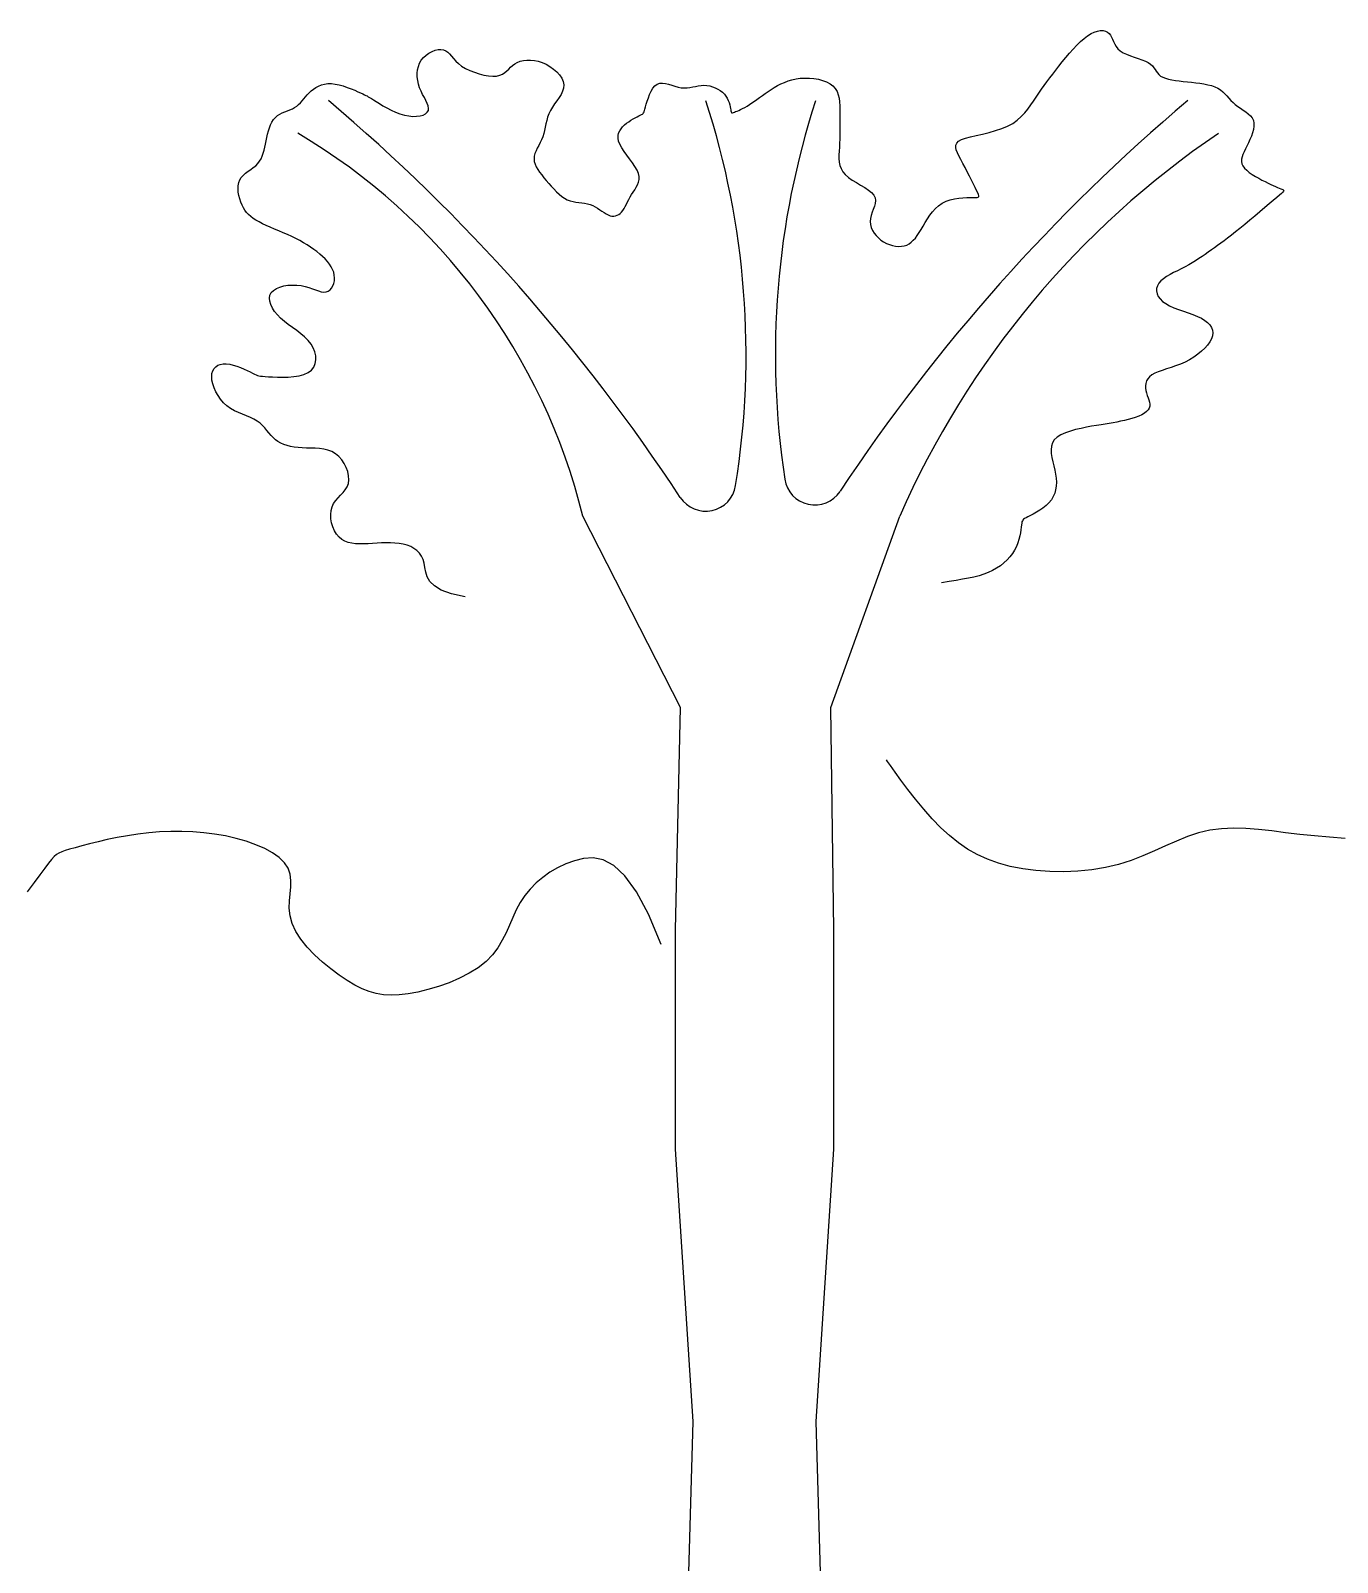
# Model space of a CAD drawing. Header units: millimetres. Extents: x 87938 to 265635, y 330093 to 434310.
# Drawn here: x 131367 to 132916, y 416083 to 417897 of the extents above; entities that cross this region are included whole.
import ezdxf

# ---------------------------------------------------------------- set-up
doc = ezdxf.new("R2010")
doc.units = ezdxf.units.MM

# ---------------------------------------------------------------- blocks, each defined once
blk = doc.blocks.new('A$C1E8B31EC')
for p, q in [((2859.3, 3787.8), (2863.6, 3792.4)), ((2863.6, 3792.4), (2868, 3796.7)), ((2868, 3796.7), (2872.3, 3800.5)), ((2872.3, 3800.5), (2876.5, 3803.7)), ((2876.5, 3803.7), (2880.6, 3806.2)), ((2880.6, 3806.2), (2884.5, 3808)), ((2884.5, 3808), (2888.2, 3809.2)), ((2888.2, 3809.2), (2891.6, 3809.7)), ((2891.6, 3809.7), (2894.8, 3809.7)), ((2894.8, 3809.7), (2897.6, 3809.1)), ((2897.6, 3809.1), (2900.1, 3808)), ((2900.1, 3808), (2902.1, 3806.4)), ((2902.1, 3806.4), (2903.7, 3804.4)), ((2903.7, 3804.4), (2905, 3802)), ((2905, 3802), (2906.2, 3799.4)), ((2906.2, 3799.4), (2907.4, 3796.6)), ((2907.4, 3796.6), (2908.7, 3793.7)), ((2908.7, 3793.7), (2910.4, 3790.9)), ((2084.9, 3771.1), (2086.9, 3774.6)), ((2086.9, 3774.6), (2089.6, 3777.8)), ((2089.6, 3777.8), (2092.6, 3780.6)), ((2092.6, 3780.6), (2096, 3783.1)), ((2096, 3783.1), (2099.6, 3785)), ((2099.6, 3785), (2103.2, 3786.4)), ((2103.2, 3786.4), (2106.8, 3787.3)), ((2106.8, 3787.3), (2110.2, 3787.5)), ((2110.2, 3787.5), (2113.2, 3787.1)), ((2113.2, 3787.1), (2115.9, 3785.9)), ((2115.9, 3785.9), (2118.3, 3784.2)), ((2118.3, 3784.2), (2120.5, 3782)), ((2120.5, 3782), (2122.7, 3779.5)), ((2122.7, 3779.5), (2125.1, 3776.6)), ((2125.1, 3776.6), (2127.7, 3773.6)), ((2127.7, 3773.6), (2130.9, 3770.6)), ((2204.2, 3773.4), (2208, 3774.3)), ((2208, 3774.3), (2212.1, 3774.8)), ((2212.1, 3774.8), (2216.4, 3774.8)), ((2216.4, 3774.8), (2220.9, 3774.4)), ((2220.9, 3774.4), (2225.5, 3773.4)), ((2846.6, 3772.7), (2850.7, 3777.8)), ((2850.7, 3777.8), (2855, 3782.8)), ((2855, 3782.8), (2859.3, 3787.8)), ((2910.4, 3790.9), (2912.5, 3788.2)), ((2912.5, 3788.2), (2915.3, 3785.7)), ((2915.3, 3785.7), (2918.7, 3783.5)), ((2918.7, 3783.5), (2922.8, 3781.6)), ((2922.8, 3781.6), (2927.2, 3779.8)), ((2927.2, 3779.8), (2931.9, 3778.2)), ((2931.9, 3778.2), (2936.5, 3776.7)), ((2936.5, 3776.7), (2940.9, 3775.2)), ((2940.9, 3775.2), (2945, 3773.6)), ((2082, 3759.1), (2082.5, 3763.3)), ((2082.1, 3754.9), (2082, 3759.1)), ((2082.5, 3763.3), (2083.4, 3767.3)), ((2083.4, 3767.3), (2084.9, 3771.1)), ((2130.9, 3770.6), (2134.7, 3767.7)), ((2134.7, 3767.7), (2139.2, 3765)), ((2139.2, 3765), (2144.3, 3762.5)), ((2144.3, 3762.5), (2149.8, 3760.3)), ((2149.8, 3760.3), (2155.5, 3758.5)), ((2155.5, 3758.5), (2161.1, 3757)), ((2161.1, 3757), (2166.6, 3756.1)), ((2166.6, 3756.1), (2171.7, 3755.7)), ((2171.7, 3755.7), (2176.2, 3755.9)), ((2176.2, 3755.9), (2180, 3756.8)), ((2180, 3756.8), (2183.2, 3758.1)), ((2183.2, 3758.1), (2185.9, 3759.9)), ((2185.9, 3759.9), (2188.2, 3761.9)), ((2188.2, 3761.9), (2190.5, 3764.1)), ((2190.5, 3764.1), (2192.7, 3766.3)), ((2192.7, 3766.3), (2195, 3768.5)), ((2195, 3768.5), (2197.7, 3770.5)), ((2197.7, 3770.5), (2200.7, 3772.1)), ((2200.7, 3772.1), (2204.2, 3773.4)), ((2225.5, 3773.4), (2230.2, 3771.8)), ((2230.2, 3771.8), (2234.8, 3769.8)), ((2234.8, 3769.8), (2239.3, 3767.2)), ((2239.3, 3767.2), (2243.6, 3764.1)), ((2243.6, 3764.1), (2247.4, 3760.8)), ((2247.4, 3760.8), (2250.7, 3757.2)), ((2250.7, 3757.2), (2253.3, 3753.4)), ((2831.7, 3753.6), (2835.2, 3758.2)), ((2835.2, 3758.2), (2838.8, 3762.9)), ((2838.8, 3762.9), (2842.6, 3767.7)), ((2842.6, 3767.7), (2846.6, 3772.7)), ((2945, 3773.6), (2948.5, 3771.8)), ((2948.5, 3771.8), (2951.2, 3769.9)), ((2951.2, 3769.9), (2953.4, 3767.9)), ((2953.4, 3767.9), (2955.1, 3765.8)), ((2955.1, 3765.8), (2956.5, 3763.6)), ((2956.5, 3763.6), (2957.9, 3761.5)), ((2957.9, 3761.5), (2959.3, 3759.5)), ((2959.3, 3759.5), (2960.9, 3757.6)), ((2960.9, 3757.6), (2963, 3755.9)), ((2963, 3755.9), (2965.6, 3754.5)), ((1954.1, 3735.9), (1956.5, 3738.2)), ((1956.5, 3738.2), (1959.2, 3740.3)), ((1959.2, 3740.3), (1962, 3742.3)), ((1962, 3742.3), (1965.2, 3744)), ((1965.2, 3744), (1968.5, 3745.4)), ((1968.5, 3745.4), (1972.2, 3746.4)), ((1972.2, 3746.4), (1976.1, 3746.9)), ((1976.1, 3746.9), (1980.4, 3747)), ((1980.4, 3747), (1984.9, 3746.4)), ((1984.9, 3746.4), (1989.7, 3745.4)), ((1989.7, 3745.4), (1994.5, 3744.1)), ((1994.5, 3744.1), (1999.2, 3742.5)), ((1999.2, 3742.5), (2003.8, 3740.7)), ((2003.8, 3740.7), (2008, 3739)), ((2008, 3739), (2011.8, 3737.3)), ((2011.8, 3737.3), (2015, 3735.9)), ((2082.6, 3750.6), (2082.1, 3754.9)), ((2083.5, 3746.3), (2082.6, 3750.6)), ((2084.9, 3742.1), (2083.5, 3746.3)), ((2086.6, 3738), (2084.9, 3742.1)), ((2088.5, 3734.1), (2086.6, 3738)), ((2254.4, 3737.9), (2252.5, 3734.1)), ((2253.3, 3753.4), (2255, 3749.5)), ((2255.5, 3741.7), (2254.4, 3737.9)), ((2255, 3749.5), (2255.8, 3745.6)), ((2255.8, 3745.6), (2255.5, 3741.7)), ((2357.5, 3734.1), (2359.3, 3737.9)), ((2359.3, 3737.9), (2361.4, 3741.4)), ((2361.4, 3741.4), (2363.8, 3744.2)), ((2363.8, 3744.2), (2366.5, 3746.3)), ((2366.5, 3746.3), (2369.5, 3747.3)), ((2369.5, 3747.3), (2372.8, 3747.6)), ((2372.8, 3747.6), (2376.3, 3747.1)), ((2376.3, 3747.1), (2379.9, 3746.3)), ((2379.9, 3746.3), (2383.7, 3745.1)), ((2383.7, 3745.1), (2387.4, 3743.9)), ((2387.4, 3743.9), (2391.2, 3742.9)), ((2391.2, 3742.9), (2394.9, 3742.1)), ((2394.9, 3742.1), (2398.5, 3741.8)), ((2398.5, 3741.8), (2401.9, 3742)), ((2401.9, 3742), (2405.3, 3742.4)), ((2405.3, 3742.4), (2408.6, 3743)), ((2408.6, 3743), (2411.9, 3743.6)), ((2411.9, 3743.6), (2415.2, 3744.3)), ((2415.2, 3744.3), (2418.5, 3744.7)), ((2418.5, 3744.7), (2421.9, 3744.9)), ((2421.9, 3744.9), (2425.3, 3744.7)), ((2425.3, 3744.7), (2428.7, 3744.1)), ((2428.7, 3744.1), (2432, 3743.2)), ((2432, 3743.2), (2435.3, 3742)), ((2435.3, 3742), (2438.4, 3740.5)), ((2438.4, 3740.5), (2441.2, 3738.8)), ((2441.2, 3738.8), (2443.8, 3736.7)), ((2494.4, 3735.3), (2497.9, 3737.7)), ((2497.9, 3737.7), (2501.4, 3740)), ((2501.4, 3740), (2505.1, 3742.3)), ((2505.1, 3742.3), (2509, 3744.5)), ((2509, 3744.5), (2513, 3746.6)), ((2513, 3746.6), (2517.2, 3748.4)), ((2517.2, 3748.4), (2521.6, 3750.1)), ((2521.6, 3750.1), (2526.2, 3751.4)), ((2526.2, 3751.4), (2531, 3752.5)), ((2531, 3752.5), (2536, 3753.2)), ((2536, 3753.2), (2541.3, 3753.5)), ((2541.3, 3753.5), (2546.8, 3753.4)), ((2546.8, 3753.4), (2552.2, 3752.9)), ((2552.2, 3752.9), (2557.5, 3752.1)), ((2557.5, 3752.1), (2562.5, 3750.7)), ((2562.5, 3750.7), (2567.2, 3749)), ((2567.2, 3749), (2571.3, 3746.8)), ((2571.3, 3746.8), (2574.8, 3744.2)), ((2574.8, 3744.2), (2577.5, 3741.1)), ((2577.5, 3741.1), (2579.6, 3737.6)), ((2579.6, 3737.6), (2581.1, 3733.8)), ((2818.7, 3735.7), (2821.9, 3740.2)), ((2821.9, 3740.2), (2825.1, 3744.7)), ((2825.1, 3744.7), (2828.3, 3749.1)), ((2828.3, 3749.1), (2831.7, 3753.6)), ((2965.6, 3754.5), (2968.8, 3753.3)), ((2968.8, 3753.3), (2972.3, 3752.3)), ((2972.3, 3752.3), (2976.3, 3751.4)), ((2976.3, 3751.4), (2980.6, 3750.7)), ((2980.6, 3750.7), (2985.2, 3750.1)), ((2985.2, 3750.1), (2989.9, 3749.6)), ((2989.9, 3749.6), (2994.8, 3749)), ((2994.8, 3749), (2999.8, 3748.5)), ((2999.8, 3748.5), (3004.7, 3747.9)), ((3004.7, 3747.9), (3009.6, 3747.3)), ((3009.6, 3747.3), (3014.4, 3746.5)), ((3014.4, 3746.5), (3018.9, 3745.6)), ((3018.9, 3745.6), (3023.2, 3744.5)), ((3023.2, 3744.5), (3027.2, 3743.1)), ((3027.2, 3743.1), (3030.8, 3741.4)), ((3030.8, 3741.4), (3034, 3739.5)), ((3034, 3739.5), (3036.8, 3737.2)), ((1936.8, 3718.6), (1939.3, 3720.3)), ((1939.3, 3720.3), (1941.5, 3722.2)), ((1941.5, 3722.2), (1943.7, 3724.3)), ((1943.7, 3724.3), (1945.7, 3726.5)), ((1945.7, 3726.5), (1947.7, 3728.8)), ((1947.7, 3728.8), (1949.7, 3731.1)), ((1949.7, 3731.1), (1951.8, 3733.5)), ((1951.8, 3733.5), (1954.1, 3735.9)), ((2015, 3735.9), (2017.5, 3734.7)), ((2017.5, 3734.7), (2019.5, 3733.8)), ((2019.5, 3733.8), (2021.1, 3733)), ((2021.1, 3733), (2022.6, 3732.3)), ((2022.6, 3732.3), (2024.1, 3731.4)), ((2024.1, 3731.4), (2025.7, 3730.4)), ((2025.7, 3730.4), (2027.7, 3729.2)), ((2027.7, 3729.2), (2030.2, 3727.6)), ((2030.2, 3727.6), (2033.4, 3725.6)), ((2033.4, 3725.6), (2037.2, 3723.2)), ((2037.2, 3723.2), (2041.5, 3720.7)), ((2041.5, 3720.7), (2046.2, 3718.1)), ((2090.5, 3730.4), (2088.5, 3734.1)), ((2092.4, 3726.8), (2090.5, 3730.4)), ((2094, 3723.5), (2092.4, 3726.8)), ((2095.1, 3720.4), (2094, 3723.5)), ((2095.6, 3717.6), (2095.1, 3720.4)), ((2244.8, 3722.8), (2242.2, 3719)), ((2247.5, 3726.6), (2244.8, 3722.8)), ((2250.2, 3730.4), (2247.5, 3726.6)), ((2252.5, 3734.1), (2250.2, 3730.4)), ((2352, 3716.8), (2352.7, 3719.3)), ((2352.7, 3719.3), (2353.5, 3722.5)), ((2353.5, 3722.5), (2354.6, 3726.1)), ((2354.6, 3726.1), (2356, 3730.1)), ((2356, 3730.1), (2357.5, 3734.1)), ((2443.8, 3736.7), (2446.1, 3734.5)), ((2446.1, 3734.5), (2448, 3732.1)), ((2448, 3732.1), (2449.5, 3729.5)), ((2449.5, 3729.5), (2450.7, 3727)), ((2450.7, 3727), (2451.7, 3724.4)), ((2451.7, 3724.4), (2452.4, 3721.9)), ((2452.4, 3721.9), (2453, 3719.6)), ((2453, 3719.6), (2453.4, 3717.6)), ((2470.3, 3718.8), (2473, 3720.3)), ((2473, 3720.3), (2475.8, 3722.1)), ((2475.8, 3722.1), (2478.7, 3724)), ((2478.7, 3724), (2481.7, 3726)), ((2481.7, 3726), (2484.7, 3728.2)), ((2484.7, 3728.2), (2487.9, 3730.5)), ((2487.9, 3730.5), (2491.1, 3732.9)), ((2491.1, 3732.9), (2494.4, 3735.3)), ((2581.1, 3733.8), (2582.1, 3729.7)), ((2582.1, 3729.7), (2582.7, 3725.3)), ((2582.7, 3725.3), (2583, 3720.7)), ((2583, 3720.7), (2583.1, 3715.9)), ((2805.8, 3716.8), (2809.2, 3721.6)), ((2809.2, 3721.6), (2812.5, 3726.3)), ((2812.5, 3726.3), (2815.6, 3731)), ((2815.6, 3731), (2818.7, 3735.7)), ((3036.8, 3737.2), (3039.3, 3734.8)), ((3039.3, 3734.8), (3041.7, 3732.3)), ((3041.7, 3732.3), (3044, 3729.6)), ((3044, 3729.6), (3046.4, 3727)), ((3046.4, 3727), (3048.9, 3724.5)), ((3048.9, 3724.5), (3051.6, 3722.1)), ((3051.6, 3722.1), (3054.6, 3719.8)), ((3054.6, 3719.8), (3057.7, 3717.7)), ((1908.3, 3698.1), (1909.9, 3701.4)), ((1909.9, 3701.4), (1911.8, 3704.3)), ((1911.8, 3704.3), (1914, 3706.8)), ((1914, 3706.8), (1916.4, 3709)), ((1916.4, 3709), (1919.2, 3710.7)), ((1919.2, 3710.7), (1922.1, 3712.2)), ((1922.1, 3712.2), (1925.1, 3713.5)), ((1925.1, 3713.5), (1928.2, 3714.7)), ((1928.2, 3714.7), (1931.2, 3715.9)), ((1931.2, 3715.9), (1934.1, 3717.2)), ((1934.1, 3717.2), (1936.8, 3718.6)), ((2046.2, 3718.1), (2051.2, 3715.5)), ((2051.2, 3715.5), (2056.4, 3713.2)), ((2056.4, 3713.2), (2061.6, 3711.2)), ((2061.6, 3711.2), (2066.9, 3709.6)), ((2066.9, 3709.6), (2072, 3708.6)), ((2072, 3708.6), (2076.9, 3708.1)), ((2076.9, 3708.1), (2081.4, 3708.2)), ((2081.4, 3708.2), (2085.5, 3708.7)), ((2085.5, 3708.7), (2089, 3709.7)), ((2089, 3709.7), (2091.9, 3711.2)), ((2091.9, 3711.2), (2094, 3713)), ((2094, 3713), (2095.3, 3715.1)), ((2095.3, 3715.1), (2095.6, 3717.6)), ((2235.5, 3703.3), (2234.6, 3699.3)), ((2236.6, 3707.3), (2235.5, 3703.3)), ((2238, 3711.2), (2236.6, 3707.3)), ((2239.9, 3715.1), (2238, 3711.2)), ((2242.2, 3719), (2239.9, 3715.1)), ((2330.2, 3699.9), (2332.7, 3701.7)), ((2332.7, 3701.7), (2335.3, 3703.5)), ((2335.3, 3703.5), (2337.9, 3705)), ((2337.9, 3705), (2340.3, 3706.4)), ((2340.3, 3706.4), (2342.6, 3707.7)), ((2342.6, 3707.7), (2344.7, 3708.7)), ((2344.7, 3708.7), (2346.4, 3709.6)), ((2346.4, 3709.6), (2347.8, 3710.3)), ((2347.8, 3710.3), (2348.9, 3710.9)), ((2348.9, 3710.9), (2349.7, 3711.6)), ((2349.7, 3711.6), (2350.3, 3712.4)), ((2350.3, 3712.4), (2350.9, 3713.4)), ((2350.9, 3713.4), (2351.4, 3714.9)), ((2351.4, 3714.9), (2352, 3716.8)), ((2453.4, 3717.6), (2453.7, 3715.8)), ((2453.7, 3715.8), (2453.9, 3714.5)), ((2453.9, 3714.5), (2454.2, 3713.5)), ((2454.2, 3713.5), (2454.4, 3712.8)), ((2454.4, 3712.8), (2454.7, 3712.4)), ((2454.7, 3712.4), (2455.2, 3712.2)), ((2455.2, 3712.2), (2455.8, 3712.3)), ((2455.8, 3712.3), (2456.7, 3712.6)), ((2456.7, 3712.6), (2457.9, 3713.1)), ((2457.9, 3713.1), (2459.3, 3713.7)), ((2459.3, 3713.7), (2461.1, 3714.4)), ((2461.1, 3714.4), (2463.1, 3715.2)), ((2463.1, 3715.2), (2465.3, 3716.3)), ((2465.3, 3716.3), (2467.7, 3717.5)), ((2467.7, 3717.5), (2470.3, 3718.8)), ((2583.1, 3715.9), (2583.1, 3711)), ((2583.1, 3711), (2583.1, 3706)), ((2583.1, 3706), (2583.1, 3701)), ((2583.1, 3701), (2583.1, 3696)), ((2787.8, 3699.8), (2793.1, 3703.6)), ((2793.1, 3703.6), (2797.8, 3707.8)), ((2797.8, 3707.8), (2802, 3712.2)), ((2802, 3712.2), (2805.8, 3716.8)), ((3057.7, 3717.7), (3061, 3715.6)), ((3061, 3715.6), (3064.1, 3713.5)), ((3064.1, 3713.5), (3067, 3711.3)), ((3067, 3711.3), (3069.6, 3708.9)), ((3069.6, 3708.9), (3071.6, 3706.3)), ((3071.6, 3706.3), (3073, 3703.4)), ((3073, 3703.4), (3073.7, 3700.1)), ((1902.9, 3679.2), (1903.7, 3683.1)), ((1903.7, 3683.1), (1904.6, 3687)), ((1904.6, 3687), (1905.7, 3690.9)), ((1905.7, 3690.9), (1906.9, 3694.6)), ((1906.9, 3694.6), (1908.3, 3698.1)), ((2230.9, 3684), (2229.4, 3680.5)), ((2232, 3687.7), (2230.9, 3684)), ((2233, 3691.5), (2232, 3687.7)), ((2233.8, 3695.4), (2233, 3691.5)), ((2234.6, 3699.3), (2233.8, 3695.4)), ((2320.2, 3685.4), (2320.8, 3688.3)), ((2320.2, 3682.2), (2320.2, 3685.4)), ((2320.8, 3688.3), (2322, 3690.9)), ((2322, 3690.9), (2323.6, 3693.4)), ((2323.6, 3693.4), (2325.5, 3695.7)), ((2325.5, 3695.7), (2327.8, 3697.9)), ((2327.8, 3697.9), (2330.2, 3699.9)), ((2582.9, 3686.1), (2582.8, 3681.1)), ((2583, 3691), (2582.9, 3686.1)), ((2583.1, 3696), (2583, 3691)), ((2731.9, 3682.3), (2737.8, 3683.9)), ((2737.8, 3683.9), (2744.6, 3685.5)), ((2744.6, 3685.5), (2752, 3687.2)), ((2752, 3687.2), (2759.7, 3689.1)), ((2759.7, 3689.1), (2767.4, 3691.2)), ((2767.4, 3691.2), (2774.8, 3693.6)), ((2774.8, 3693.6), (2781.7, 3696.5)), ((2781.7, 3696.5), (2787.8, 3699.8)), ((3070.7, 3684.7), (3069, 3680.6)), ((3072.1, 3688.7), (3070.7, 3684.7)), ((3073.1, 3692.7), (3072.1, 3688.7)), ((3073.7, 3696.5), (3073.1, 3692.7)), ((3073.7, 3700.1), (3073.7, 3696.5)), ((1899.6, 3664.4), (1900.5, 3667.9)), ((1900.5, 3667.9), (1901.4, 3671.6)), ((1901.4, 3671.6), (1902.1, 3675.3)), ((1902.1, 3675.3), (1902.9, 3679.2)), ((2222.9, 3667.2), (2221.6, 3664)), ((2224.4, 3670.4), (2222.9, 3667.2)), ((2226.1, 3673.6), (2224.4, 3670.4)), ((2227.8, 3677), (2226.1, 3673.6)), ((2229.4, 3680.5), (2227.8, 3677)), ((2320.8, 3678.8), (2320.2, 3682.2)), ((2322.2, 3675), (2320.8, 3678.8)), ((2324.4, 3671), (2322.2, 3675)), ((2327.2, 3666.7), (2324.4, 3671)), ((2330.4, 3662.3), (2327.2, 3666.7)), ((2582.1, 3667), (2581.9, 3662.5)), ((2582.4, 3671.6), (2582.1, 3667)), ((2582.6, 3676.3), (2582.4, 3671.6)), ((2582.8, 3681.1), (2582.6, 3676.3)), ((2720.2, 3671.4), (2720.3, 3674.1)), ((2720.9, 3668.4), (2720.2, 3671.4)), ((2720.3, 3674.1), (2721.4, 3676.5)), ((2722.3, 3665), (2720.9, 3668.4)), ((2721.4, 3676.5), (2723.6, 3678.7)), ((2724.1, 3661.2), (2722.3, 3665)), ((2723.6, 3678.7), (2727, 3680.6)), ((2727, 3680.6), (2731.9, 3682.3)), ((3062, 3666.2), (3060.7, 3663.1)), ((3063.6, 3669.5), (3062, 3666.2)), ((3065.4, 3673), (3063.6, 3669.5)), ((3067.2, 3676.7), (3065.4, 3673)), ((3069, 3680.6), (3067.2, 3676.7)), ((1884.8, 3645.2), (1887.8, 3647.4)), ((1887.8, 3647.4), (1890.7, 3649.7)), ((1890.7, 3649.7), (1893.2, 3652.2)), ((1893.2, 3652.2), (1895.3, 3654.9)), ((1895.3, 3654.9), (1897, 3657.9)), ((1897, 3657.9), (1898.4, 3661.1)), ((1898.4, 3661.1), (1899.6, 3664.4)), ((2220.8, 3660.9), (2220.5, 3657.7)), ((2220.5, 3657.7), (2220.8, 3654.6)), ((2221.6, 3664), (2220.8, 3660.9)), ((2220.8, 3654.6), (2221.7, 3651.5)), ((2221.7, 3651.5), (2223.1, 3648.4)), ((2223.1, 3648.4), (2224.9, 3645.2)), ((2333.8, 3657.7), (2330.4, 3662.3)), ((2337.1, 3653.2), (2333.8, 3657.7)), ((2340.1, 3648.8), (2337.1, 3653.2)), ((2342.6, 3644.5), (2340.1, 3648.8)), ((2581.9, 3662.5), (2581.9, 3658.2)), ((2581.9, 3658.2), (2582.2, 3654)), ((2582.2, 3654), (2583, 3650)), ((2583, 3650), (2584.4, 3646.2)), ((2726.3, 3657.1), (2724.1, 3661.2)), ((2728.8, 3652.4), (2726.3, 3657.1)), ((2731.3, 3647.5), (2728.8, 3652.4)), ((2733.9, 3642.5), (2731.3, 3647.5)), ((3059, 3657.4), (3058.9, 3654.7)), ((3058.9, 3654.7), (3059.4, 3652)), ((3059.6, 3660.2), (3059, 3657.4)), ((3059.4, 3652), (3060.6, 3649.5)), ((3060.7, 3663.1), (3059.6, 3660.2)), ((3060.6, 3649.5), (3062.5, 3646.9)), ((3062.5, 3646.9), (3065.1, 3644.3)), ((1869.8, 3626), (1870.5, 3629.6)), ((1870.5, 3629.6), (1871.7, 3632.9)), ((1871.7, 3632.9), (1873.6, 3635.8)), ((1873.6, 3635.8), (1876, 3638.4)), ((1876, 3638.4), (1878.7, 3640.8)), ((1878.7, 3640.8), (1881.7, 3643.1)), ((1881.7, 3643.1), (1884.8, 3645.2)), ((2224.9, 3645.2), (2227.1, 3642)), ((2227.1, 3642), (2229.6, 3638.8)), ((2229.6, 3638.8), (2232.2, 3635.5)), ((2232.2, 3635.5), (2235, 3632.2)), ((2235, 3632.2), (2237.9, 3628.8)), ((2237.9, 3628.8), (2240.9, 3625.4)), ((2344.4, 3640.5), (2342.6, 3644.5)), ((2343.3, 3627), (2344.5, 3630)), ((2345.2, 3636.7), (2344.4, 3640.5)), ((2344.5, 3630), (2345.2, 3633.3)), ((2345.2, 3633.3), (2345.2, 3636.7)), ((2584.4, 3646.2), (2586.4, 3642.5)), ((2586.4, 3642.5), (2589.3, 3639.1)), ((2589.3, 3639.1), (2593.1, 3635.8)), ((2593.1, 3635.8), (2597.6, 3632.7)), ((2597.6, 3632.7), (2602.6, 3629.7)), ((2602.6, 3629.7), (2607.6, 3626.7)), ((2736.5, 3637.4), (2733.9, 3642.5)), ((2738.9, 3632.6), (2736.5, 3637.4)), ((2741.2, 3628), (2738.9, 3632.6)), ((3065.1, 3644.3), (3068.2, 3641.8)), ((3068.2, 3641.8), (3071.6, 3639.3)), ((3071.6, 3639.3), (3075.4, 3637)), ((3075.4, 3637), (3079.3, 3634.8)), ((3079.3, 3634.8), (3083.1, 3632.7)), ((3083.1, 3632.7), (3086.9, 3630.8)), ((3086.9, 3630.8), (3090.4, 3629.1)), ((3090.4, 3629.1), (3093.6, 3627.5)), ((1869.7, 3622.2), (1869.8, 3626)), ((1870, 3618.2), (1869.7, 3622.2)), ((1870.7, 3614.3), (1870, 3618.2)), ((1871.7, 3610.4), (1870.7, 3614.3)), ((1873, 3606.6), (1871.7, 3610.4)), ((2240.9, 3625.4), (2243.9, 3622.1)), ((2243.9, 3622.1), (2247, 3618.9)), ((2247, 3618.9), (2250.1, 3616)), ((2250.1, 3616), (2253.3, 3613.4)), ((2253.3, 3613.4), (2256.6, 3611.1)), ((2256.6, 3611.1), (2259.9, 3609.3)), ((2332.8, 3609.8), (2334.3, 3612.7)), ((2334.3, 3612.7), (2336.1, 3615.6)), ((2336.1, 3615.6), (2338, 3618.4)), ((2338, 3618.4), (2339.9, 3621.2)), ((2339.9, 3621.2), (2341.7, 3624.1)), ((2341.7, 3624.1), (2343.3, 3627)), ((2607.6, 3626.7), (2612.4, 3623.8)), ((2612.4, 3623.8), (2616.9, 3620.9)), ((2616.9, 3620.9), (2620.6, 3617.9)), ((2620.6, 3617.9), (2623.2, 3614.9)), ((2623.2, 3614.9), (2624.7, 3611.7)), ((2624.7, 3611.7), (2625.1, 3608.4)), ((2713.7, 3609.2), (2718.8, 3610.4)), ((2718.8, 3610.4), (2723.8, 3611.2)), ((2723.8, 3611.2), (2728.7, 3611.7)), ((2728.7, 3611.7), (2733.3, 3612)), ((2733.3, 3612), (2737.4, 3612.1)), ((2737.4, 3612.1), (2740.9, 3612.1)), ((2740.9, 3612.1), (2743.6, 3612.1)), ((2743.3, 3623.9), (2741.2, 3628)), ((2745, 3620.4), (2743.3, 3623.9)), ((2743.6, 3612.1), (2745.6, 3612.2)), ((2746.4, 3617.7), (2745, 3620.4)), ((2745.6, 3612.2), (2746.9, 3612.5)), ((2747.3, 3615.6), (2746.4, 3617.7)), ((2746.9, 3612.5), (2747.6, 3613.1)), ((2747.7, 3614.1), (2747.3, 3615.6)), ((2747.6, 3613.1), (2747.7, 3614.1)), ((3093.6, 3627.5), (3096.6, 3626.2)), ((3096.6, 3626.2), (3099.2, 3625)), ((3100.7, 3612.1), (3096.6, 3608.6)), ((3099.2, 3625), (3101.6, 3624)), ((3103.9, 3614.9), (3100.7, 3612.1)), ((3101.6, 3624), (3103.7, 3623.1)), ((3103.7, 3623.1), (3105.5, 3622.4)), ((3106.2, 3616.9), (3103.9, 3614.9)), ((3105.5, 3622.4), (3106.9, 3621.8)), ((3107.8, 3618.5), (3106.2, 3616.9)), ((3106.9, 3621.8), (3108.1, 3621.3)), ((3108.7, 3619.5), (3107.8, 3618.5)), ((3108.1, 3621.3), (3108.8, 3620.9)), ((3109, 3620.3), (3108.7, 3619.5)), ((3108.8, 3620.9), (3109, 3620.3)), ((1874.5, 3603.1), (1873, 3606.6)), ((1876.1, 3599.9), (1874.5, 3603.1)), ((1877.9, 3597), (1876.1, 3599.9)), ((1879.9, 3594.3), (1877.9, 3597)), ((1882.2, 3591.8), (1879.9, 3594.3)), ((2259.9, 3609.3), (2263.3, 3608)), ((2263.3, 3608), (2266.8, 3607.1)), ((2266.8, 3607.1), (2270.2, 3606.5)), ((2270.2, 3606.5), (2273.7, 3606.1)), ((2273.7, 3606.1), (2277.1, 3605.7)), ((2277.1, 3605.7), (2280.5, 3605.3)), ((2280.5, 3605.3), (2283.8, 3604.7)), ((2283.8, 3604.7), (2286.9, 3603.8)), ((2286.9, 3603.8), (2290, 3602.6)), ((2290, 3602.6), (2292.9, 3601.1)), ((2292.9, 3601.1), (2295.7, 3599.4)), ((2295.7, 3599.4), (2298.4, 3597.6)), ((2298.4, 3597.6), (2301, 3595.8)), ((2301, 3595.8), (2303.6, 3594.1)), ((2303.6, 3594.1), (2306, 3592.6)), ((2306, 3592.6), (2308.4, 3591.4)), ((2320.9, 3591.8), (2322.7, 3593.2)), ((2322.7, 3593.2), (2324.3, 3594.8)), ((2324.3, 3594.8), (2325.8, 3596.8)), ((2325.8, 3596.8), (2327.2, 3599)), ((2327.2, 3599), (2328.6, 3601.5)), ((2328.6, 3601.5), (2329.9, 3604.2)), ((2329.9, 3604.2), (2331.3, 3606.9)), ((2331.3, 3606.9), (2332.8, 3609.8)), ((2621.1, 3594.5), (2619.9, 3590.8)), ((2622.5, 3598), (2621.1, 3594.5)), ((2623.8, 3601.6), (2622.5, 3598)), ((2624.7, 3605), (2623.8, 3601.6)), ((2625.1, 3608.4), (2624.7, 3605)), ((2689.7, 3590.9), (2692.8, 3595)), ((2692.8, 3595), (2696.2, 3598.9)), ((2696.2, 3598.9), (2700, 3602.3)), ((2700, 3602.3), (2704.2, 3605.2)), ((2704.2, 3605.2), (2708.8, 3607.5)), ((2708.8, 3607.5), (2713.7, 3609.2)), ((3080.7, 3595.1), (3074.7, 3590)), ((3086.5, 3600), (3080.7, 3595.1)), ((3091.8, 3604.5), (3086.5, 3600)), ((3096.6, 3608.6), (3091.8, 3604.5)), ((1884.8, 3589.5), (1882.2, 3591.8)), ((1887.6, 3587.3), (1884.8, 3589.5)), ((1890.9, 3585.1), (1887.6, 3587.3)), ((1894.6, 3583.1), (1890.9, 3585.1)), ((1898.7, 3581), (1894.6, 3583.1)), ((1903.2, 3578.9), (1898.7, 3581)), ((1907.9, 3576.8), (1903.2, 3578.9)), ((1912.9, 3574.7), (1907.9, 3576.8)), ((1918, 3572.5), (1912.9, 3574.7)), ((2308.4, 3591.4), (2310.7, 3590.5)), ((2310.7, 3590.5), (2312.9, 3590.1)), ((2312.9, 3590.1), (2315.1, 3590)), ((2315.1, 3590), (2317.1, 3590.2)), ((2317.1, 3590.2), (2319.1, 3590.9)), ((2319.1, 3590.9), (2320.9, 3591.8)), ((2619.1, 3587.2), (2618.9, 3583.6)), ((2618.9, 3583.6), (2619.3, 3580)), ((2619.9, 3590.8), (2619.1, 3587.2)), ((2619.3, 3580), (2620.2, 3576.5)), ((2620.2, 3576.5), (2621.7, 3573.1)), ((2677, 3570.4), (2679.3, 3574.1)), ((2679.3, 3574.1), (2681.7, 3578.1)), ((2681.7, 3578.1), (2684.2, 3582.3)), ((2684.2, 3582.3), (2686.8, 3586.7)), ((2686.8, 3586.7), (2689.7, 3590.9)), ((3057.1, 3575.5), (3051.9, 3571.3)), ((3062.8, 3580.1), (3057.1, 3575.5)), ((3068.7, 3585), (3062.8, 3580.1)), ((3074.7, 3590), (3068.7, 3585)), ((1923.2, 3570.3), (1918, 3572.5)), ((1928.3, 3568.1), (1923.2, 3570.3)), ((1933.3, 3565.8), (1928.3, 3568.1)), ((1938.2, 3563.4), (1933.3, 3565.8)), ((1942.8, 3561), (1938.2, 3563.4)), ((1947.2, 3558.5), (1942.8, 3561)), ((1951.5, 3555.9), (1947.2, 3558.5)), ((1955.5, 3553.3), (1951.5, 3555.9)), ((2621.7, 3573.1), (2623.6, 3569.9)), ((2623.6, 3569.9), (2625.9, 3566.9)), ((2625.9, 3566.9), (2628.6, 3564.1)), ((2628.6, 3564.1), (2631.5, 3561.6)), ((2631.5, 3561.6), (2634.8, 3559.5)), ((2634.8, 3559.5), (2638.2, 3557.6)), ((2638.2, 3557.6), (2641.8, 3556.2)), ((2641.8, 3556.2), (2645.4, 3555.1)), ((2662.2, 3555.7), (2665, 3557.2)), ((2665, 3557.2), (2667.6, 3559)), ((2667.6, 3559), (2670, 3561.3)), ((2670, 3561.3), (2672.4, 3563.9)), ((2672.4, 3563.9), (2674.7, 3567)), ((2674.7, 3567), (2677, 3570.4)), ((3034.4, 3557.9), (3030.5, 3555.1)), ((3038.3, 3560.8), (3034.4, 3557.9)), ((3042.5, 3564), (3038.3, 3560.8)), ((3047, 3567.5), (3042.5, 3564)), ((3051.9, 3571.3), (3047, 3567.5)), ((1959.4, 3550.6), (1955.5, 3553.3)), ((1963.1, 3547.9), (1959.4, 3550.6)), ((1966.5, 3545), (1963.1, 3547.9)), ((1969.8, 3542.1), (1966.5, 3545)), ((1972.8, 3539.2), (1969.8, 3542.1)), ((1975.6, 3536.2), (1972.8, 3539.2)), ((2645.4, 3555.1), (2649, 3554.3)), ((2649, 3554.3), (2652.6, 3554)), ((2652.6, 3554), (2656, 3554.2)), ((2656, 3554.2), (2659.2, 3554.7)), ((2659.2, 3554.7), (2662.2, 3555.7)), ((3008.4, 3539.6), (3004.5, 3537.1)), ((3012.2, 3542.1), (3008.4, 3539.6)), ((3015.9, 3544.7), (3012.2, 3542.1)), ((3019.6, 3547.3), (3015.9, 3544.7)), ((3023.2, 3549.9), (3019.6, 3547.3)), ((3026.8, 3552.5), (3023.2, 3549.9)), ((3030.5, 3555.1), (3026.8, 3552.5)), ((1978, 3533.1), (1975.6, 3536.2)), ((1980.1, 3530), (1978, 3533.1)), ((1981.8, 3526.7), (1980.1, 3530)), ((1983.1, 3523.5), (1981.8, 3526.7)), ((1983.8, 3520.1), (1983.1, 3523.5)), ((1984.1, 3516.8), (1983.8, 3520.1)), ((2974.2, 3520.7), (2970.1, 3518.3)), ((2978.5, 3523), (2974.2, 3520.7)), ((2983, 3525.2), (2978.5, 3523)), ((2987.6, 3527.5), (2983, 3525.2)), ((2992.1, 3529.8), (2987.6, 3527.5)), ((2996.4, 3532.2), (2992.1, 3529.8)), ((3000.5, 3534.6), (2996.4, 3532.2)), ((3004.5, 3537.1), (3000.5, 3534.6)), ((1909.1, 3499.4), (1911.7, 3502)), ((1911.7, 3502), (1915.1, 3504.2)), ((1915.1, 3504.2), (1919.2, 3505.9)), ((1919.2, 3505.9), (1923.9, 3507.2)), ((1923.9, 3507.2), (1928.9, 3508)), ((1928.9, 3508), (1934.1, 3508.3)), ((1934.1, 3508.3), (1939.3, 3508.2)), ((1939.3, 3508.2), (1944.4, 3507.7)), ((1944.4, 3507.7), (1949.2, 3506.7)), ((1949.2, 3506.7), (1953.6, 3505.4)), ((1953.6, 3505.4), (1957.8, 3504)), ((1957.8, 3504), (1961.6, 3502.6)), ((1961.6, 3502.6), (1965.2, 3501.3)), ((1976.6, 3501), (1978.8, 3502.5)), ((1978.8, 3502.5), (1980.6, 3504.7)), ((1980.6, 3504.7), (1982.1, 3507.3)), ((1982.1, 3507.3), (1983.2, 3510.2)), ((1983.2, 3510.2), (1983.9, 3513.4)), ((1983.9, 3513.4), (1984.1, 3516.8)), ((2958.3, 3504.4), (2958.2, 3501.3)), ((2959.2, 3507.5), (2958.3, 3504.4)), ((2960.9, 3510.5), (2959.2, 3507.5)), ((2963.4, 3513.2), (2960.9, 3510.5)), ((2966.5, 3515.8), (2963.4, 3513.2)), ((2970.1, 3518.3), (2966.5, 3515.8)), ((1906.9, 3492.9), (1907.5, 3496.3)), ((1907.3, 3489.2), (1906.9, 3492.9)), ((1908.4, 3485.2), (1907.3, 3489.2)), ((1907.5, 3496.3), (1909.1, 3499.4)), ((1910.4, 3481.1), (1908.4, 3485.2)), ((1965.2, 3501.3), (1968.4, 3500.4)), ((1968.4, 3500.4), (1971.4, 3499.9)), ((1971.4, 3499.9), (1974.2, 3500.1)), ((1974.2, 3500.1), (1976.6, 3501)), ((2958.2, 3501.3), (2958.8, 3498.1)), ((2958.8, 3498.1), (2960.3, 3494.9)), ((2960.3, 3494.9), (2962.5, 3491.9)), ((2962.5, 3491.9), (2965.5, 3489)), ((2965.5, 3489), (2969.2, 3486.3)), ((2969.2, 3486.3), (2973.7, 3483.8)), ((2973.7, 3483.8), (2978.8, 3481.5)), ((1913, 3477), (1910.4, 3481.1)), ((1916.3, 3472.9), (1913, 3477)), ((1920.2, 3469), (1916.3, 3472.9)), ((1924.6, 3465.2), (1920.2, 3469)), ((2978.8, 3481.5), (2984.3, 3479.4)), ((2984.3, 3479.4), (2990.1, 3477.3)), ((2990.1, 3477.3), (2995.8, 3475.3)), ((2995.8, 3475.3), (3001.4, 3473.3)), ((3001.4, 3473.3), (3006.7, 3471.2)), ((3006.7, 3471.2), (3011.4, 3469)), ((3011.4, 3469), (3015.5, 3466.5)), ((3015.5, 3466.5), (3018.8, 3463.9)), ((1929.3, 3461.5), (1924.6, 3465.2)), ((1934.2, 3457.9), (1929.3, 3461.5)), ((1939.2, 3454.3), (1934.2, 3457.9)), ((1944, 3450.6), (1939.2, 3454.3)), ((1948.6, 3446.8), (1944, 3450.6)), ((3018.8, 3463.9), (3021.4, 3461.1)), ((3021.4, 3461.1), (3023.3, 3458.2)), ((3024.4, 3448.3), (3023.2, 3444.8)), ((3023.3, 3458.2), (3024.4, 3455)), ((3024.4, 3455), (3024.8, 3451.8)), ((3024.8, 3451.8), (3024.4, 3448.3)), ((1952.7, 3442.8), (1948.6, 3446.8)), ((1956.2, 3438.5), (1952.7, 3442.8)), ((1958.9, 3434), (1956.2, 3438.5)), ((1960.8, 3429.3), (1958.9, 3434)), ((1961.8, 3424.5), (1960.8, 3429.3)), ((3011.5, 3429.9), (3007.2, 3426.3)), ((3015.4, 3433.6), (3011.5, 3429.9)), ((3018.6, 3437.3), (3015.4, 3433.6)), ((3021.3, 3441.1), (3018.6, 3437.3)), ((3023.2, 3444.8), (3021.3, 3441.1)), ((1841.3, 3409.4), (1843.3, 3411.6)), ((1843.3, 3411.6), (1845.8, 3413.3)), ((1845.8, 3413.3), (1848.7, 3414.4)), ((1848.7, 3414.4), (1852.1, 3415)), ((1852.1, 3415), (1855.8, 3415)), ((1855.8, 3415), (1859.9, 3414.5)), ((1859.9, 3414.5), (1864.1, 3413.5)), ((1864.1, 3413.5), (1868.4, 3412.1)), ((1868.4, 3412.1), (1872.7, 3410.5)), ((1956.6, 3407.6), (1959.4, 3411.2)), ((1959.4, 3411.2), (1961.2, 3415.3)), ((1961.2, 3415.3), (1962, 3419.8)), ((1962, 3419.8), (1961.8, 3424.5)), ((2980.9, 3412.6), (2975.4, 3410.7)), ((2986.5, 3414.7), (2980.9, 3412.6)), ((2992.1, 3417.1), (2986.5, 3414.7)), ((2997.4, 3419.9), (2992.1, 3417.1)), ((3002.5, 3423), (2997.4, 3419.9)), ((3007.2, 3426.3), (3002.5, 3423)), ((1838.5, 3399.8), (1838.8, 3403.5)), ((1838.8, 3395.7), (1838.5, 3399.8)), ((1838.8, 3403.5), (1839.8, 3406.7)), ((1839.8, 3391.3), (1838.8, 3395.7)), ((1839.8, 3406.7), (1841.3, 3409.4)), ((1872.7, 3410.5), (1876.8, 3408.8)), ((1876.8, 3408.8), (1880.6, 3407.1)), ((1880.6, 3407.1), (1884.1, 3405.4)), ((1884.1, 3405.4), (1887, 3404)), ((1887, 3404), (1889.3, 3402.8)), ((1889.3, 3402.8), (1891.2, 3402)), ((1891.2, 3402), (1892.8, 3401.3)), ((1892.8, 3401.3), (1894.5, 3400.9)), ((1894.5, 3400.9), (1896.4, 3400.5)), ((1896.4, 3400.5), (1898.7, 3400.3)), ((1898.7, 3400.3), (1901.8, 3400)), ((1901.8, 3400), (1905.7, 3399.8)), ((1905.7, 3399.8), (1910.6, 3399.5)), ((1910.6, 3399.5), (1916.3, 3399.3)), ((1916.3, 3399.3), (1922.6, 3399.2)), ((1922.6, 3399.2), (1929.2, 3399.4)), ((1929.2, 3399.4), (1935.7, 3399.9)), ((1935.7, 3399.9), (1942, 3400.9)), ((1942, 3400.9), (1947.8, 3402.4)), ((1947.8, 3402.4), (1952.7, 3404.7)), ((1952.7, 3404.7), (1956.6, 3407.6)), ((2946.5, 3394.7), (2945.6, 3391.9)), ((2947.9, 3397.3), (2946.5, 3394.7)), ((2949.9, 3399.7), (2947.9, 3397.3)), ((2952.6, 3401.9), (2949.9, 3399.7)), ((2956.1, 3403.8), (2952.6, 3401.9)), ((2960.2, 3405.6), (2956.1, 3403.8)), ((2964.9, 3407.3), (2960.2, 3405.6)), ((2970, 3409), (2964.9, 3407.3)), ((2975.4, 3410.7), (2970, 3409)), ((1841.3, 3386.7), (1839.8, 3391.3)), ((1843.4, 3382), (1841.3, 3386.7)), ((1846, 3377.4), (1843.4, 3382)), ((1849, 3373), (1846, 3377.4)), ((2945.6, 3391.9), (2945.3, 3389.1)), ((2945.3, 3389.1), (2945.3, 3386.2)), ((2945.3, 3386.2), (2945.7, 3383.3)), ((2945.7, 3383.3), (2946.4, 3380.5)), ((2946.4, 3380.5), (2947.2, 3377.6)), ((2947.2, 3377.6), (2948.2, 3374.9)), ((2948.2, 3374.9), (2949.1, 3372.2)), ((1852.6, 3368.9), (1849, 3373)), ((1856.5, 3365.2), (1852.6, 3368.9)), ((1860.8, 3362.1), (1856.5, 3365.2)), ((1865.5, 3359.5), (1860.8, 3362.1)), ((1870.2, 3357.2), (1865.5, 3359.5)), ((1875, 3355.2), (1870.2, 3357.2)), ((2943.9, 3356.5), (2940.8, 3354.8)), ((2946.5, 3358.4), (2943.9, 3356.5)), ((2948.5, 3360.4), (2946.5, 3358.4)), ((2949.7, 3362.5), (2948.5, 3360.4)), ((2949.1, 3372.2), (2949.8, 3369.6)), ((2950.2, 3364.8), (2949.7, 3362.5)), ((2949.8, 3369.6), (2950.2, 3367.2)), ((2950.2, 3367.2), (2950.2, 3364.8)), ((1879.8, 3353.3), (1875, 3355.2)), ((1884.4, 3351.4), (1879.8, 3353.3)), ((1888.6, 3349.4), (1884.4, 3351.4)), ((1892.5, 3347.3), (1888.6, 3349.4)), ((1895.9, 3344.8), (1892.5, 3347.3)), ((1898.9, 3342.1), (1895.9, 3344.8)), ((1901.5, 3339.2), (1898.9, 3342.1)), ((1904, 3336.2), (1901.5, 3339.2)), ((2868.8, 3338.6), (2862.3, 3337.2)), ((2875.2, 3339.9), (2868.8, 3338.6)), ((2881.3, 3341), (2875.2, 3339.9)), ((2887.1, 3342), (2881.3, 3341)), ((2892.5, 3342.9), (2887.1, 3342)), ((2897.5, 3343.7), (2892.5, 3342.9)), ((2902.3, 3344.5), (2897.5, 3343.7)), ((2906.9, 3345.3), (2902.3, 3344.5)), ((2911.3, 3346.1), (2906.9, 3345.3)), ((2915.7, 3347), (2911.3, 3346.1)), ((2920.1, 3347.9), (2915.7, 3347)), ((2924.5, 3349.1), (2920.1, 3347.9)), ((2928.9, 3350.3), (2924.5, 3349.1)), ((2933.1, 3351.6), (2928.9, 3350.3)), ((2937.1, 3353.1), (2933.1, 3351.6)), ((2940.8, 3354.8), (2937.1, 3353.1)), ((1906.4, 3333.2), (1904, 3336.2)), ((1908.8, 3330.3), (1906.4, 3333.2)), ((1911.2, 3327.6), (1908.8, 3330.3)), ((1914, 3325.1), (1911.2, 3327.6)), ((1917, 3323), (1914, 3325.1)), ((1920.3, 3321.1), (1917, 3323)), ((1923.9, 3319.5), (1920.3, 3321.1)), ((2834.8, 3321.5), (2833.6, 3317.6)), ((2837.1, 3325.1), (2834.8, 3321.5)), ((2840.5, 3328.3), (2837.1, 3325.1)), ((2845, 3331), (2840.5, 3328.3)), ((2850.2, 3333.4), (2845, 3331)), ((2856.1, 3335.4), (2850.2, 3333.4)), ((2862.3, 3337.2), (2856.1, 3335.4)), ((1927.8, 3318.2), (1923.9, 3319.5)), ((1931.9, 3317.2), (1927.8, 3318.2)), ((1936.3, 3316.4), (1931.9, 3317.2)), ((1941, 3315.8), (1936.3, 3316.4)), ((1945.8, 3315.4), (1941, 3315.8)), ((1950.8, 3315.3), (1945.8, 3315.4)), ((1955.9, 3315.1), (1950.8, 3315.3)), ((1961.1, 3315), (1955.9, 3315.1)), ((1966.3, 3314.6), (1961.1, 3315)), ((1971.3, 3313.9), (1966.3, 3314.6)), ((1976.2, 3312.7), (1971.3, 3313.9)), ((1980.9, 3311), (1976.2, 3312.7)), ((1985.2, 3308.5), (1980.9, 3311)), ((1989.2, 3305.3), (1985.2, 3308.5)), ((1992.7, 3301.4), (1989.2, 3305.3)), ((2833.6, 3317.6), (2833.2, 3313.3)), ((2833.2, 3313.3), (2833.5, 3308.7)), ((2833.5, 3308.7), (2834.3, 3304)), ((2834.3, 3304), (2835.4, 3299.1)), ((1995.6, 3296.9), (1992.7, 3301.4)), ((1998, 3292.2), (1995.6, 3296.9)), ((1999.8, 3287.3), (1998, 3292.2)), ((2000.8, 3282.4), (1999.8, 3287.3)), ((2835.4, 3299.1), (2836.6, 3294.1)), ((2836.6, 3294.1), (2837.7, 3289.2)), ((2837.7, 3289.2), (2838.6, 3284.3)), ((2838.6, 3284.3), (2839.2, 3279.5)), ((1994.2, 3262.6), (1996.8, 3265.8)), ((1996.8, 3265.8), (1999, 3269.4)), ((1999, 3269.4), (2000.5, 3273.3)), ((2000.5, 3273.3), (2001, 3277.6)), ((2001, 3277.6), (2000.8, 3282.4)), ((2838.7, 3265.9), (2837.6, 3261.7)), ((2839.3, 3270.2), (2838.7, 3265.9)), ((2839.2, 3279.5), (2839.5, 3274.8)), ((2839.5, 3274.8), (2839.3, 3270.2)), ((1981.1, 3245.6), (1983, 3249.5)), ((1983, 3249.5), (1985.5, 3253)), ((1985.5, 3253), (1988.3, 3256.3)), ((1988.3, 3256.3), (1991.3, 3259.4)), ((1991.3, 3259.4), (1994.2, 3262.6)), ((2830.7, 3250.4), (2827.3, 3247.2)), ((2833.6, 3253.9), (2830.7, 3250.4)), ((2835.9, 3257.7), (2833.6, 3253.9)), ((2837.6, 3261.7), (2835.9, 3257.7)), ((1979.5, 3236.5), (1979.9, 3241.2)), ((1979.7, 3231.6), (1979.5, 3236.5)), ((1980.6, 3226.6), (1979.7, 3231.6)), ((1979.9, 3241.2), (1981.1, 3245.6)), ((2393.9, 3007.8), (2278.4, 3234.5)), ((2572.3, 3007.8), (2653.9, 3234.5)), ((2799.8, 3230), (2799.2, 3229.1)), ((2800.7, 3230.9), (2799.8, 3230)), ((2801.9, 3231.8), (2800.7, 3230.9)), ((2803.6, 3232.7), (2801.9, 3231.8)), ((2805.9, 3233.8), (2803.6, 3232.7)), ((2808.8, 3235.3), (2805.9, 3233.8)), ((2812.2, 3237.1), (2808.8, 3235.3)), ((2815.9, 3239.2), (2812.2, 3237.1)), ((2819.8, 3241.5), (2815.9, 3239.2)), ((2823.6, 3244.2), (2819.8, 3241.5)), ((2827.3, 3247.2), (2823.6, 3244.2)), ((1982, 3221.8), (1980.6, 3226.6)), ((1984, 3217.2), (1982, 3221.8)), ((1986.5, 3213.1), (1984, 3217.2)), ((1989.4, 3209.6), (1986.5, 3213.1)), ((2797, 3214.9), (2796.2, 3211.1)), ((2797.6, 3218.5), (2797, 3214.9)), ((2798, 3221.6), (2797.6, 3218.5)), ((2798.3, 3224.2), (2798, 3221.6)), ((2798.5, 3226.2), (2798.3, 3224.2)), ((2798.8, 3227.8), (2798.5, 3226.2)), ((2799.2, 3229.1), (2798.8, 3227.8)), ((1992.7, 3206.9), (1989.4, 3209.6)), ((1996.3, 3204.9), (1992.7, 3206.9)), ((2000.3, 3203.4), (1996.3, 3204.9)), ((2004.6, 3202.5), (2000.3, 3203.4)), ((2009.1, 3202), (2004.6, 3202.5)), ((2013.9, 3201.8), (2009.1, 3202)), ((2018.9, 3201.8), (2013.9, 3201.8)), ((2024, 3202), (2018.9, 3201.8)), ((2029.2, 3202.3), (2024, 3202)), ((2034.6, 3202.6), (2029.2, 3202.3)), ((2039.9, 3202.9), (2034.6, 3202.6)), ((2045.3, 3203), (2039.9, 3202.9)), ((2050.5, 3203), (2045.3, 3203)), ((2055.7, 3202.7), (2050.5, 3203)), ((2060.7, 3202.2), (2055.7, 3202.7)), ((2065.5, 3201.3), (2060.7, 3202.2)), ((2070, 3200.1), (2065.5, 3201.3)), ((2074.3, 3198.5), (2070, 3200.1)), ((2078.1, 3196.4), (2074.3, 3198.5)), ((2081.6, 3193.9), (2078.1, 3196.4)), ((2084.6, 3190.9), (2081.6, 3193.9)), ((2790, 3194.4), (2787.4, 3190.4)), ((2792.1, 3198.6), (2790, 3194.4)), ((2793.8, 3202.9), (2792.1, 3198.6)), ((2795.2, 3207.1), (2793.8, 3202.9)), ((2796.2, 3211.1), (2795.2, 3207.1)), ((2087.1, 3187.4), (2084.6, 3190.9)), ((2089.1, 3183.4), (2087.1, 3187.4)), ((2090.4, 3178.9), (2089.1, 3183.4)), ((2091.2, 3173.8), (2090.4, 3178.9)), ((2773.2, 3175.9), (2768.7, 3172.9)), ((2777.3, 3179.2), (2773.2, 3175.9)), ((2781.1, 3182.7), (2777.3, 3179.2)), ((2784.5, 3186.4), (2781.1, 3182.7)), ((2787.4, 3190.4), (2784.5, 3186.4)), ((2092.1, 3168.4), (2091.2, 3173.8)), ((2093.8, 3162.9), (2092.1, 3168.4)), ((2097, 3157.3), (2093.8, 3162.9)), ((2102.4, 3152), (2097, 3157.3)), ((2712.5, 3157.2), (2703.5, 3155.7)), ((2720.7, 3158.5), (2712.5, 3157.2)), ((2728.3, 3159.8), (2720.7, 3158.5)), ((2735.3, 3161.1), (2728.3, 3159.8)), ((2741.8, 3162.5), (2735.3, 3161.1)), ((2747.9, 3164), (2741.8, 3162.5)), ((2753.5, 3165.8), (2747.9, 3164)), ((2758.9, 3167.8), (2753.5, 3165.8)), ((2763.9, 3170.2), (2758.9, 3167.8)), ((2768.7, 3172.9), (2763.9, 3170.2)), ((2110.6, 3147), (2102.4, 3152)), ((2122.6, 3142.7), (2110.6, 3147)), ((2138.8, 3139.1), (2122.6, 3142.7)), ((2388.3, 2744.8), (2393.9, 3007.8)), ((2575.7, 2744.8), (2572.3, 3007.8)), ((2639.5, 2944.1), (2638.3, 2945.9)), ((2642.9, 2939.1), (2639.5, 2944.1)), ((2648.3, 2931.5), (2642.9, 2939.1)), ((2655.2, 2922), (2648.3, 2931.5)), ((2663.4, 2911), (2655.2, 2922)), ((2672.5, 2899.4), (2663.4, 2911)), ((2682.3, 2887.5), (2672.5, 2899.4)), ((2692.4, 2876.1), (2682.3, 2887.5)), ((2702.5, 2865.6), (2692.4, 2876.1)), ((1703.8, 2849), (1693.7, 2846.5)), ((1714.8, 2851.5), (1703.8, 2849)), ((1726.4, 2853.9), (1714.8, 2851.5)), ((1738.6, 2856.1), (1726.4, 2853.9)), ((1751.1, 2858), (1738.6, 2856.1)), ((1763.9, 2859.5), (1751.1, 2858)), ((1776.8, 2860.5), (1763.9, 2859.5)), ((1789.9, 2861.1), (1776.8, 2860.5)), ((1803, 2861.1), (1789.9, 2861.1)), ((1816.1, 2860.6), (1803, 2861.1)), ((1829.1, 2859.6), (1816.1, 2860.6)), ((1842, 2858), (1829.1, 2859.6)), ((1854.8, 2855.8), (1842, 2858)), ((1867.3, 2852.9), (1854.8, 2855.8)), ((1879.4, 2849.5), (1867.3, 2852.9)), ((1890.8, 2845.4), (1879.4, 2849.5)), ((2712.8, 2856.2), (2702.5, 2865.6)), ((2723.4, 2847.8), (2712.8, 2856.2)), ((2982, 2849.7), (2969, 2844)), ((2995, 2855), (2982, 2849.7)), ((3008.1, 2859.4), (2995, 2855)), ((3021.4, 2862.6), (3008.1, 2859.4)), ((3035.2, 2864.4), (3021.4, 2862.6)), ((3049.4, 2865), (3035.2, 2864.4)), ((3064, 2864.6), (3049.4, 2865)), ((3079.2, 2863.4), (3064, 2864.6)), ((3094.9, 2861.7), (3079.2, 2863.4)), ((3111.1, 2859.7), (3094.9, 2861.7)), ((3128, 2857.7), (3111.1, 2859.7)), ((3145.4, 2855.8), (3128, 2857.7)), ((3163.4, 2854.3), (3145.4, 2855.8)), ((3181.7, 2852.9), (3163.4, 2854.3)), ((1651.8, 2831.3), (1648.8, 2828)), ((1654.5, 2833.8), (1651.8, 2831.3)), ((1657.4, 2835.6), (1654.5, 2833.8)), ((1660.7, 2837.1), (1657.4, 2835.6)), ((1664.8, 2838.5), (1660.7, 2837.1)), ((1670, 2840), (1664.8, 2838.5)), ((1676.6, 2841.9), (1670, 2840)), ((1684.6, 2844.1), (1676.6, 2841.9)), ((1693.7, 2846.5), (1684.6, 2844.1)), ((1901.3, 2840.8), (1890.8, 2845.4)), ((1910.6, 2835.7), (1901.3, 2840.8)), ((1918.5, 2830.1), (1910.6, 2835.7)), ((2734.3, 2840.3), (2723.4, 2847.8)), ((2745.8, 2833.8), (2734.3, 2840.3)), ((2758, 2828.3), (2745.8, 2833.8)), ((2942.2, 2832.2), (2928.1, 2826.7)), ((2955.8, 2838), (2942.2, 2832.2)), ((2969, 2844), (2955.8, 2838)), ((1640.7, 2817.5), (1635, 2809.9)), ((1645.2, 2823.4), (1640.7, 2817.5)), ((1648.8, 2828), (1645.2, 2823.4)), ((1924.8, 2824), (1918.5, 2830.1)), ((1929.2, 2817.5), (1924.8, 2824)), ((1931.6, 2810.5), (1929.2, 2817.5)), ((2239.3, 2812.8), (2230.8, 2806.8)), ((2248.4, 2818.1), (2239.3, 2812.8)), ((2258.1, 2822.7), (2248.4, 2818.1)), ((2268.4, 2826.5), (2258.1, 2822.7)), ((2279.2, 2829.2), (2268.4, 2826.5)), ((2290.6, 2830), (2279.2, 2829.2)), ((2302.5, 2827.6), (2290.6, 2830)), ((2315, 2820.8), (2302.5, 2827.6)), ((2328.1, 2808.6), (2315, 2820.8)), ((2770.9, 2823.6), (2758, 2828.3)), ((2784.8, 2819.8), (2770.9, 2823.6)), ((2799.6, 2816.8), (2784.8, 2819.8)), ((2815.3, 2814.7), (2799.6, 2816.8)), ((2831.6, 2813.6), (2815.3, 2814.7)), ((2848.2, 2813.3), (2831.6, 2813.6)), ((2864.9, 2814), (2848.2, 2813.3)), ((2881.4, 2815.7), (2864.9, 2814)), ((2897.6, 2818.3), (2881.4, 2815.7)), ((2913.2, 2822), (2897.6, 2818.3)), ((2928.1, 2826.7), (2913.2, 2822)), ((1628, 2800.6), (1619.7, 2789.7)), ((1635, 2809.9), (1628, 2800.6)), ((1931.4, 2787.3), (1932.2, 2795.4)), ((1932.4, 2803.1), (1931.6, 2810.5)), ((1932.2, 2795.4), (1932.4, 2803.1)), ((2223, 2800.1), (2215.9, 2792.9)), ((2230.8, 2806.8), (2223, 2800.1)), ((2341.8, 2789.7), (2328.1, 2808.6)), ((1930.5, 2770.3), (1930.7, 2778.9)), ((1930.7, 2778.9), (1931.4, 2787.3)), ((2204.2, 2776.9), (2199.5, 2768.3)), ((2209.7, 2785.1), (2204.2, 2776.9)), ((2215.9, 2792.9), (2209.7, 2785.1)), ((2356.1, 2763), (2341.8, 2789.7)), ((1931.3, 2761.3), (1930.5, 2770.3)), ((1933.7, 2752.1), (1931.3, 2761.3)), ((2195.3, 2759.4), (2191.3, 2750.3)), ((2199.5, 2768.3), (2195.3, 2759.4)), ((2371, 2727.4), (2356.1, 2763)), ((1938.1, 2742.8), (1933.7, 2752.1)), ((1944.2, 2733.4), (1938.1, 2742.8)), ((2187.3, 2741.2), (2182.8, 2732.2)), ((2191.3, 2750.3), (2187.3, 2741.2)), ((2388.3, 2484.7), (2388.3, 2744.8)), ((2575.7, 2484.7), (2575.7, 2744.8)), ((1951.8, 2724), (1944.2, 2733.4)), ((1960.5, 2715), (1951.8, 2724)), ((2177.5, 2723.4), (2171.3, 2715)), ((2182.8, 2732.2), (2177.5, 2723.4)), ((1969.9, 2706.4), (1960.5, 2715)), ((1979.7, 2698.3), (1969.9, 2706.4)), ((2163.6, 2707.1), (2154.4, 2699.8)), ((2171.3, 2715), (2163.6, 2707.1)), ((1989.5, 2691), (1979.7, 2698.3)), ((1999.1, 2684.6), (1989.5, 2691)), ((2132.2, 2687.3), (2119.9, 2682)), ((2143.8, 2693.2), (2132.2, 2687.3)), ((2154.4, 2699.8), (2143.8, 2693.2)), ((2008.1, 2679.2), (1999.1, 2684.6)), ((2016.7, 2674.8), (2008.1, 2679.2)), ((2025.1, 2671.5), (2016.7, 2674.8)), ((2033.4, 2669.1), (2025.1, 2671.5)), ((2042, 2667.7), (2033.4, 2669.1)), ((2051, 2667.2), (2042, 2667.7)), ((2060.7, 2667.5), (2051, 2667.2)), ((2071.2, 2668.8), (2060.7, 2667.5)), ((2082.6, 2670.9), (2071.2, 2668.8)), ((2094.8, 2673.8), (2082.6, 2670.9)), ((2107.4, 2677.6), (2094.8, 2673.8)), ((2119.9, 2682), (2107.4, 2677.6)), ((2409.1, 2162.1), (2388.3, 2484.7)), ((2554.9, 2162.1), (2575.7, 2484.7)), ((2398.7, 1797.9), (2409.1, 2162.1)), ((2565.3, 1797.9), (2554.9, 2162.1))]:
    blk.add_line(p, q)
for centre, radius, start, end in [((568.3, 2057.7), 2184.1, 33.2983, 49.8341), ((1496.8, 3425.6), 975, 350.8641, 17.9875), ((3481.5, 3425.6), 975, 162.0125, 188.6805), ((4403.9, 2057.7), 2184.1, 130.1659, 146.4737), ((1570.8, 3060), 728.8, 13.8537, 59.5153), ((3629.1, 2806.2), 1065.1, 124.1165, 156.2927), ((2423.9, 3276.5), 36, 213.2983, 350.8641), ((2553.2, 3283.8), 36, 188.6805, 326.4737)]:
    blk.add_arc(centre, radius, start, end)

msp = doc.modelspace()

# ---------------------------------------------------------------- block references
msp.add_blockref('A$C1E8B31EC', (129743.4, 414087.5))

doc.saveas('drawing.dxf')
